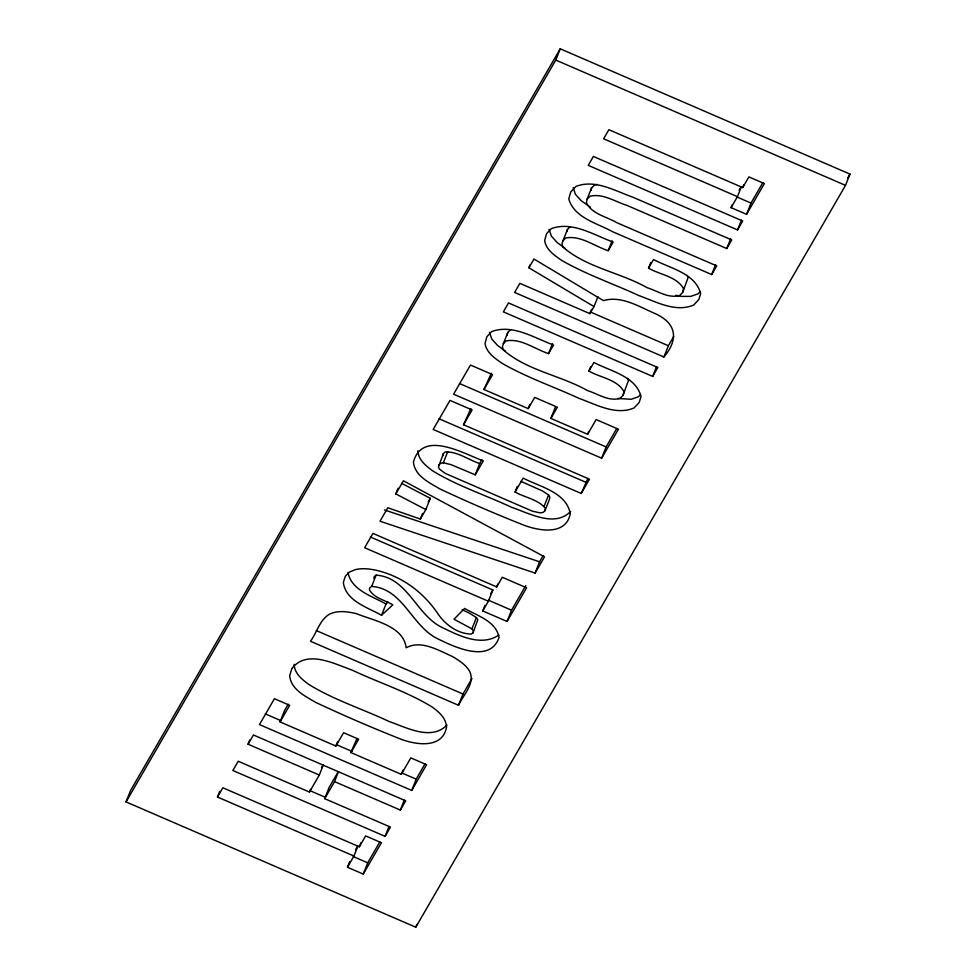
<?xml version="1.0" encoding="UTF-8"?>
<svg xmlns="http://www.w3.org/2000/svg" width="976" height="976" viewBox="0 0 976 976"><rect width="100%" height="100%" fill="white"/><g stroke="black" fill="none" stroke-linecap="round" stroke-linejoin="round"><path stroke-width="1.46" d="M473.116 632.753L473.348 630.874L471.933 628.861L453.986 619.211L464.564 608.451C477.008 615.624 496.345 621.2 499.029 637.548C489.818 664.424 452.791 646.356 436.174 638.011C411.323 624.823 402.734 588.65 371.673 586.405L369.745 587.857L369.44 589.772C374.015 598.276 385.203 600.057 392.791 604.888L381.531 615.258C367.513 607.34 345.675 601.021 343.32 582.477L345.297 576.389L349.323 572.107L355.398 569.606A37.954 17.348 21.6 0 1 382.104 571.851C405.577 578.756 425.304 594.567 438.663 614.88C446.191 625.274 457.976 633.753 471.152 634.071L473.116 632.753L477.813 619.601L476.398 617.588L469.554 613.233L462.148 609.707M373.906 578.5L374.211 576.584L376.138 575.132C407.199 577.377 415.788 613.55 440.64 626.738C457.732 635.034 480.826 647.344 498.87 635.047M587.162 199.019L586.393 202.837C592.09 214.232 606.718 216.648 616.795 222.674L716.701 265.887L711.687 274.549L612.696 231.751C597.202 223.187 574.217 217.929 568.752 198.872L570.753 191.93L575.974 186.404C595.116 178.962 614.929 190.918 632.741 197.152L731.732 239.95L726.754 248.538L626.836 205.338C615.087 201.666 603.083 193.285 590.248 196.164L587.162 199.019L591.627 187.746L594.713 184.891L597.129 184.464M591.114 190.283L591.627 187.746M481.9 459.733L479.692 463.539C468.358 459.842 457.427 451.29 445.129 451.973L443.385 453.608L438.456 466.967L439.456 469.09L445.202 473.372L532.53 511.229L540.265 512.888L543.132 512.376L544.95 510.729L545.401 508.459C538.191 499.334 524.868 497.565 515.084 492.038L517.317 486.402M442.921 455.694L443.385 453.608M510.582 329.632L507.825 332.401L503.36 343.674L502.42 346.785L503.25 349.847C526.711 370.538 560.7 375.357 587.515 390.607C597.91 393.792 608.78 401.758 620.102 398.33L623.005 395.414L623.993 391.803C617.454 379.335 600.301 377.749 588.931 371.051L590.614 366.817M570.204 226.725L567.446 229.494L562.981 240.767L562.042 243.878L562.859 246.94C586.332 267.619 620.309 272.438 647.137 287.7C657.531 290.872 668.401 298.839 679.723 295.411L682.614 292.495L683.615 288.884C677.063 276.428 659.91 274.829 648.552 268.132L650.785 262.495M506.886 335.512L507.825 332.401M566.812 231.568L567.446 229.494M126.038 801.906L130.491 790.633L560.224 48.8L849.962 174.094L845.509 185.367L415.776 927.2L126.038 801.906L555.759 60.073L560.224 48.8M357.863 846.18L353.959 856.05L217.489 797.026L219.722 791.39M323.227 765.172L319.323 775.042L248.075 744.224L249.746 740.003M280.039 721.911L289.665 705.294L274.439 698.718L259.457 724.582L411.726 790.426L426.61 764.72L410.823 757.888L401.295 774.346L350.909 752.557L358.643 739.222L343.601 732.72L335.866 746.054L280.039 721.911L284.504 710.638L288.213 704.245M395.817 493.917L403.43 480.79L544.523 556.832L535.116 573.071L380.006 521.221L387.789 507.764L420.339 519.061L425.829 509.582L395.817 493.917L398.049 488.281M371.673 586.405L376.138 575.132M338.257 771.662L329.144 787.376L324.679 798.649L390.473 827.099L385.117 836.347L232.849 770.503L238.217 761.256L309.453 792.061L310.575 789.242M381.531 615.258L385.996 603.985L388.045 602.094M420.339 519.061L422.571 513.425M438.919 464.881L440.676 463.246L443.324 462.807L447.789 451.534M425.829 509.582L430.294 498.309L401.587 483.327M335.866 746.054L337.55 741.833M463.539 424.755L472.116 409.957L449.997 400.392L433.173 429.44L581.232 493.466L589.48 479.216L463.539 424.755L470.859 408.554M528.882 267.778L533.957 259.03L603.449 300.632C621.48 295.264 639.402 306.915 655.445 313.723C676.734 323.471 678.686 339.55 663.924 356.996L514.608 292.434L519.866 283.357L589.919 313.65L594.006 306.586L528.882 267.778L530.005 264.96M483.962 389.497L492.587 374.613L470.469 365.048L453.596 394.182L601.655 458.208L618.442 429.233L596.141 419.582L587.613 434.308L550.867 418.423L557.369 407.199L534.702 397.403L528.199 408.627L483.962 389.497L491.306 373.259M324.679 798.649L334.548 781.617L338.452 771.76M350.909 752.557L356.777 738.856M443.324 462.807L450.961 464.613L475.239 474.812L479.692 463.539M503.36 343.674L506.117 340.905C521.123 338.086 534.775 349.176 548.561 353.593L552.477 343.723M528.199 408.627L529.87 404.393M217.489 797.026L222.845 787.778L359.327 846.79L365.634 835.907L381.421 842.739L363.255 874.093L347.468 867.261L349.701 861.625M359.327 846.79L360.998 842.569M562.981 240.767L565.738 237.998C580.744 235.167 594.396 246.257 608.182 250.673L612.086 240.816M401.295 774.346L402.966 770.113M363.255 874.093L367.72 862.821L379.823 841.91M589.919 313.65L591.59 309.416M594.006 306.586L597.91 296.716M385.117 836.347L389.021 826.489M550.867 418.423L555.332 407.151M334.548 781.617L400.343 810.068L404.247 800.21M471.933 628.861L476.398 617.588M411.726 790.426L416.179 779.153L425.121 763.732M370.502 537.056L492.856 589.968L488.39 601.24L364.646 547.731L372.942 533.396L496.699 586.918L502.274 577.28L526.589 587.796L507.081 621.468L482.766 610.952L484.999 605.315M496.699 586.918L497.809 584.099M458.525 705.282C463.161 694.888 475.763 683.261 469.468 671C465.503 664.412 458.793 660.313 452.352 656.458C438.492 650.394 421.193 639.646 406.114 647.783C403.796 625.897 373.247 620.541 356.411 613.648C347.566 611.586 337.781 610.085 329.302 614.27C319.555 620.199 316.907 632.533 310.466 641.256L458.525 705.282L462.99 694.009L471.969 678.515M544.096 506.276L548.561 495.003L542.619 491.038L520.891 481.351M544.95 510.729L549.403 499.456L549.866 497.187L548.561 495.003M507.081 621.468L511.546 610.195L525.796 585.588M587.613 434.308L588.723 431.49M535.116 573.071L539.582 561.798L543.193 555.551M581.232 493.466L587.942 478.313M623.005 395.414L628.459 380.53L627.531 378.346M415.776 927.2L416.886 924.382M601.655 458.208L606.12 446.935L616.795 428.488M682.614 292.495L688.08 277.611L687.153 275.427M652.676 376.419L657.836 367.513L508.52 302.95L503.36 311.856L652.676 376.419L656.58 366.561M663.924 356.996L668.389 345.724L673.696 336.561M741.357 186.782L737.441 196.652L603.619 138.775L608.865 129.71L742.699 187.575L748.885 176.9L764.367 183.598L746.555 214.342L731.073 207.644L732.195 204.826M742.699 187.575L743.822 184.757M711.687 274.549L715.591 264.691M726.754 248.538L730.658 238.681M737.539 229.921L742.699 221.003L593.384 156.441L588.223 165.347L737.539 229.921L741.443 220.051M746.555 214.342L751.02 203.069L762.903 182.573M248.075 744.224L253.431 734.977L405.699 800.82L400.343 810.068M428.232 501.859L430.294 498.309M475.239 474.812L483.303 460.879C463.82 453.742 422.327 429.379 413.409 462.063C414.788 476.032 429.403 482.693 440.078 489.025C466.931 501.603 494.185 513.376 521.745 524.332C537.3 530.724 565.824 536.446 570.289 513.718C566.287 492.148 539.887 486.914 523.148 478.106L515.084 492.038M548.561 353.593L553.538 345.004C534.14 337.94 512.705 323.8 491.636 331.584L486.914 336.671L485.011 343.528C486.585 352.836 494.93 358.326 502.128 363.328C526.589 377.456 553.514 386.569 579.085 398.403C596.263 404.515 615.697 415.715 634.046 407.968L639.17 402.515L641.049 396.488C635.669 376.065 610.366 371.234 593.908 362.462L588.931 371.051M608.182 250.673L613.16 242.085C593.762 235.033 572.326 220.881 551.257 228.665L546.523 233.752L544.632 240.608C546.194 249.929 554.539 255.419 561.737 260.409C586.198 274.537 613.135 283.65 638.694 295.496C655.872 301.596 675.307 312.796 693.668 305.061L698.792 299.595L700.658 293.581C695.29 273.158 669.975 268.315 653.53 259.543L648.552 268.132M321.507 767.697L323.019 765.074M309.453 792.061L319.323 775.042M490.745 593.615L492.856 589.968M482.766 610.952L488.39 601.24M355.545 849.754L357.704 846.021M739.076 190.271L741.199 186.599M347.468 867.261L353.959 856.05M731.073 207.644L737.441 196.652M847.68 178.047L849.962 174.094M446.935 725.009C431.477 741.26 406.345 727.437 389.034 721.459C362.462 708.93 334.06 699.963 308.928 684.53C302.096 679.552 294.508 673.513 294.118 664.339M570.667 511.387C554.832 527.796 529.358 513.303 511.692 507.337C485.633 495.125 457.903 486.17 433.198 471.201C426.244 466.15 418.326 460.135 417.874 450.79M700.182 291.604L698.133 293.788L690.752 296.375L681.516 296.387L675.941 295.277M640.561 394.511L638.511 396.695L631.143 399.282L617.723 398.476M384.459 509.948L539.582 561.798M555.759 60.073L845.509 185.367M736.831 196.932L751.02 203.069M590.248 311.93L668.389 345.724M459.452 383.507L606.12 446.935M439.029 418.777L585.685 482.193M488.586 600.264L511.546 610.195M316.322 630.594L462.99 694.009M265.313 713.907L280.685 720.556M336.561 744.725L351.921 751.361M402.21 773.114L416.179 779.153M309.953 790.645L325.325 797.294M353.251 856.55L367.72 862.821M385.996 603.985C372.271 596.19 351.201 590.151 347.993 572.436M590.48 207.229L581.293 200.8L575.389 194.285L573.217 187.599M565.092 248.331L557.32 242.682L551.391 236.107L549.085 229.336M505.483 351.238L497.711 345.602L491.782 339.014L489.476 332.255M291.946 668.487L289.652 675.612C290.872 689.41 305.183 696.108 315.687 702.378C343.088 715.249 370.904 727.266 399.05 738.417C414.422 744.822 442.543 749.556 446.544 727.157C446.142 718.129 438.956 711.931 432.148 707.014C407.029 691.581 378.615 682.627 352.055 670.097C334.073 663.704 306.745 649.26 291.946 668.487"/></g></svg>
